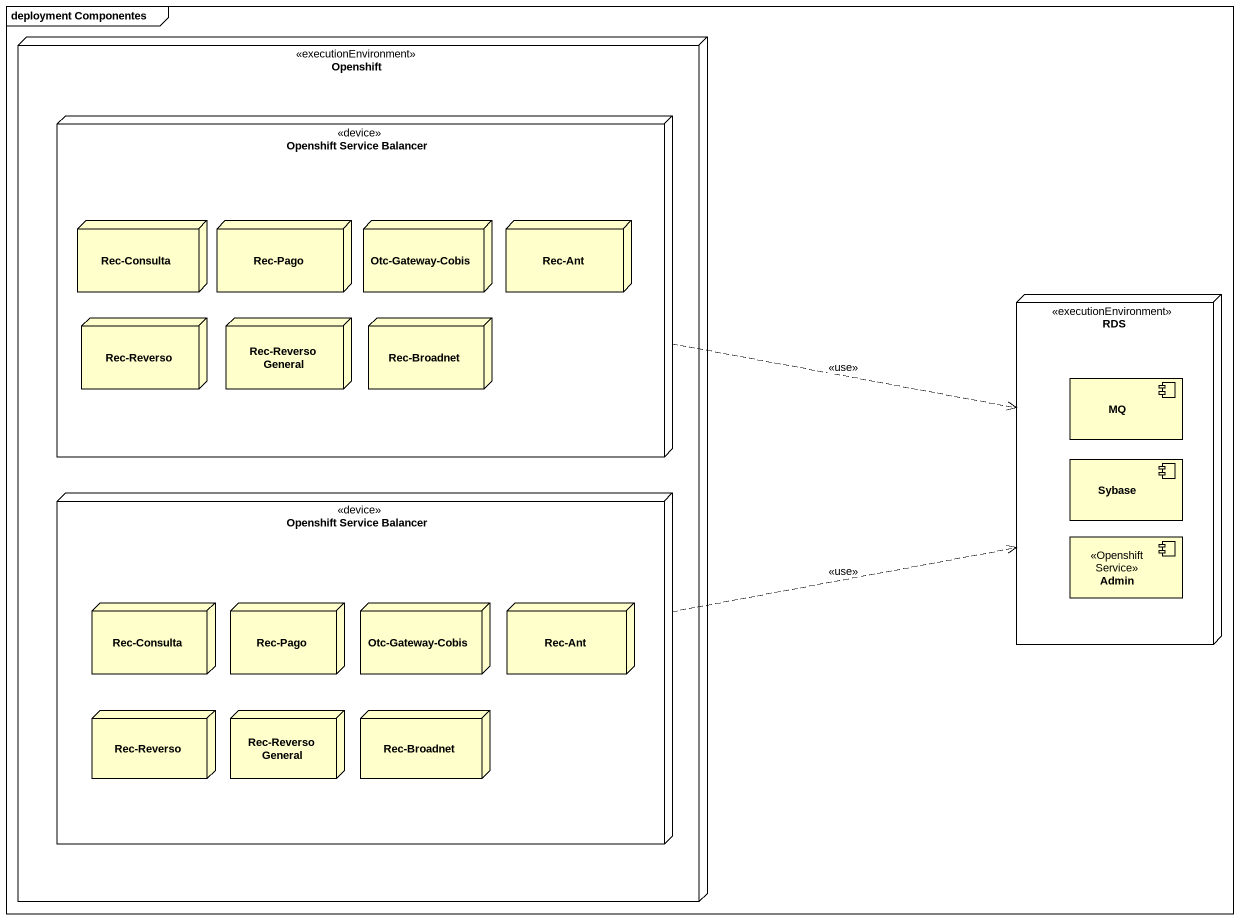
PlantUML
@startuml
mainframe deployment Componentes
node Openshift <<executionEnvironment>> {
  node "Openshift Service Balancer" as Openshift_Service_Balancer <<device>> {
    node "Rec-Consulta" as Rec_Consulta
    node "Rec-Pago" as Rec_Pago
    node "Otc-Gateway-Cobis" as Otc_Gateway_Cobis
    node "Rec-Ant" as Rec_Ant
    node "Rec-Reverso" as Rec_Reverso
    node "Rec-Reverso General" as Rec_Reverso_General
    node "Rec-Broadnet" as Rec_Broadnet
  }
  node "Openshift Service Balancer" as Openshift_Service_Balancer_2 <<device>> {
    node "Rec-Consulta" as Rec_Consulta_2
    node "Rec-Pago" as Rec_Pago_2
    node "Otc-Gateway-Cobis" as Otc_Gateway_Cobis_2
    node "Rec-Ant" as Rec_Ant_2
    node "Rec-Reverso" as Rec_Reverso_2
    node "Rec-Reverso General" as Rec_Reverso_General_2
    node "Rec-Broadnet" as Rec_Broadnet_2
  }
}
node RDS <<executionEnvironment>> {
  component MQ
  component Sybase
  component Admin <<Openshift Service>>
}
Openshift_Service_Balancer .right.> RDS : <<use>>
Openshift_Service_Balancer_2 .right.> RDS : <<use>>
@enduml
